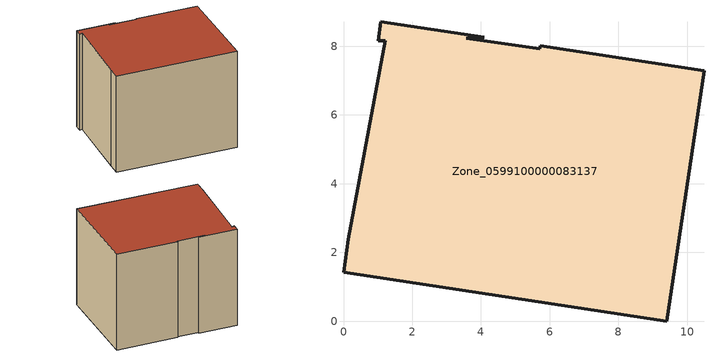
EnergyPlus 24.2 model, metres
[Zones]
Zone_0599100000083137
 floor ground (C_G): 3.57,8.24 5.71,7.93 5.72,8.01 10.49,7.29 9.41,0 0,1.42 0.14,2.38 1.21,8.17 1.01,8.16 1.09,8.71 4.09,8.26 z0
 wall outside (C_F): 9.41,0 10.49,7.29 5.72,8.01 5.71,7.93 3.57,8.24 4.09,8.26 1.09,8.71 1.01,8.16 1.21,8.17 0.14,2.38 0,1.42 9.41,0 z0:7.95
 roof outside (C_R): 5.71,7.93 3.57,8.24 4.09,8.26 1.09,8.71 1.01,8.16 1.21,8.17 0.14,2.38 0,1.42 9.41,0 10.49,7.29 5.72,8.01 z7.95
[BUILDING]
Pand.0599100000083137: North Axis=0; Terrain=City; Loads Convergence Tolerance Value=0.04; Temperature Convergence Tolerance Value=0.4; Solar Distribution=FullExterior; Maximum Number of Warmup Days=25; Minimum Number of Warmup Days=1
[Site:Location]
Rotterdam.The.Hague.AP_ZH_NLD Design_Conditions: Latitude=51.96; Longitude=4.45; Time Zone=1; Elevation=-4.5
[SITE:GROUNDTEMPERATURE:BUILDINGSURFACE]
18, 18, 18, 18, 18, 18, 18, 18, 18, 18, 18, 18
[MATERIAL] Thermal Absorptance=0.9; Solar Absorptance=0.7; Visible Absorptance=0.7
Name | Roughness | Thickness | Conductivity | Density | Specific Heat
G.TC.1946-1964 | MediumSmooth | 0.15 | 1 | 540 | 1210
F.TC.1946-1964 | Rough | 0.3 | 0.857143 | 1920 | 840
R.TC.1946-1964 | MediumRough | 0.2 | 0.235294 | 1500 | 1000
[CONSTRUCTION]
C_G: G.TC.1946-1964
C_F: F.TC.1946-1964
C_R: R.TC.1946-1964
[ZONE]
Zone_0599100000083137: Type=1; Multiplier=1; Ceiling Height=Autocalculate; Volume=Autocalculate; Floor Area=autocalculate; Part of Total Floor Area=Yes
[ZONEINFILTRATION:DESIGNFLOWRATE]
Infil_Zone_0599100000083137: Zone or ZoneList or Space or SpaceList=Zone_0599100000083137; Schedule=AlwaysOn; Design Flow Rate Calculation Method=Flow/Area; Flow Rate per Floor Area=0.003; Constant Term Coefficient=1; Temperature Term Coefficient=0; Velocity Term Coefficient=0; Velocity Squared Term Coefficient=0
[HVACTEMPLATE:ZONE:IDEALLOADSAIRSYSTEM]
Zone_0599100000083137: Maximum Heating Supply Air Temperature=50; Minimum Cooling Supply Air Temperature=13; Maximum Heating Supply Air Humidity Ratio=0.0156; Minimum Cooling Supply Air Humidity Ratio=0.0077; Heating Limit=NoLimit; Cooling Limit=NoLimit; Dehumidification Control Type=ConstantSensibleHeatRatio; Cooling Sensible Heat Ratio=0.7; Dehumidification Setpoint=60; Humidification Control Type=None; Humidification Setpoint=30; Outdoor Air Method=None; Outdoor Air Flow Rate per Person=0.00944; Outdoor Air Flow Rate per Zone Floor Area=0; Outdoor Air Flow Rate per Zone=0; Demand Controlled Ventilation Type=None; Outdoor Air Economizer Type=NoEconomizer; Heat Recovery Type=None; Sensible Heat Recovery Effectiveness=0.7; Latent Heat Recovery Effectiveness=0.65
[ZONECONTROL:THERMOSTAT]
ThermostatControl_Zone_0599100000083137: Zone or ZoneList=Zone_0599100000083137; Control Type Schedule=DualSetpointControlType; Control 1=Thermostat_Zone_0599100000083137; Temperature Difference Between Cutout And Setpoint=0
[THERMOSTATSETPOINT:DUALSETPOINT]
Thermostat_Zone_0599100000083137: Heating Setpoint Temperature Schedule=HeatingSetpoint_Zone_0599100000083137; Cooling Setpoint Temperature Schedule=CoolingSetpoint_Zone_0599100000083137
[SCHEDULE:COMPACT]
HeatingSetpoint_Zone_0599100000083137: Through: 12/31, For: AllDays, Until: 24:00, 21
CoolingSetpoint_Zone_0599100000083137: Through: 12/31, For: AllDays, Until: 24:00, 24
DualSetpointControlType: Through: 12/31, For: AllDays, Until: 24:00, 4
AlwaysOn: Through: 12/31, For: AllDays, Until: 24:00, 1
